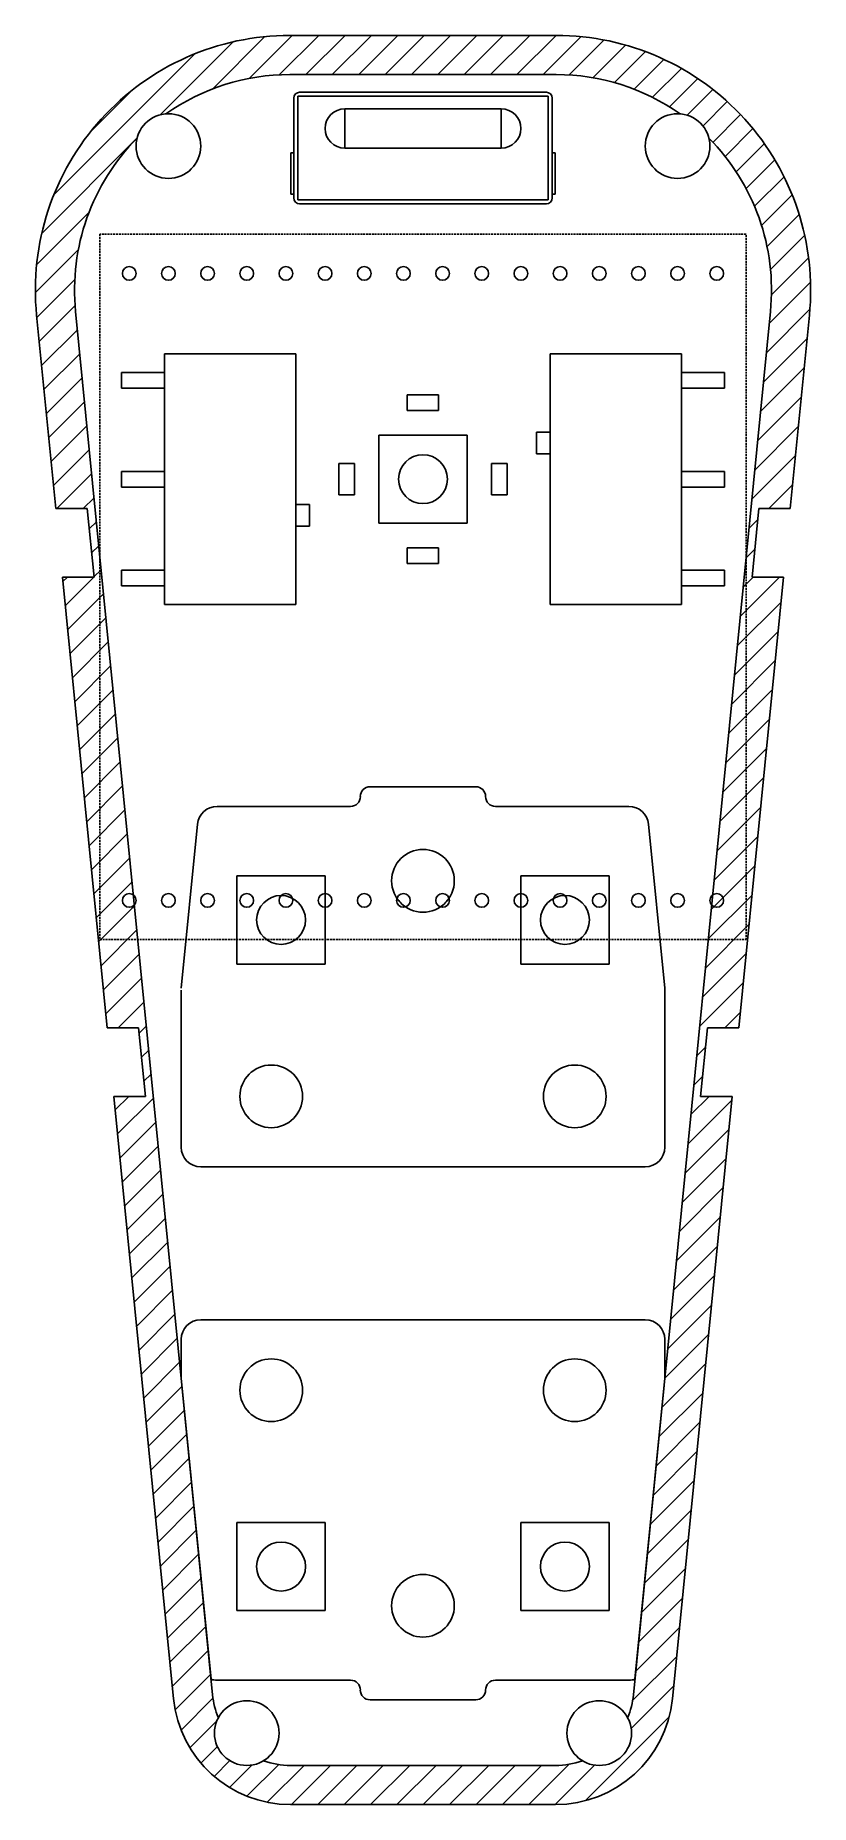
# Model space of a CAD drawing. Header units: millimetres. Extents: x -357 to 1202, y -1582 to 1973.
import ezdxf

# ---------------------------------------------------------------- set-up
doc = ezdxf.new("R2010")
doc.units = ezdxf.units.MM
doc.header["$LTSCALE"] = 15
doc.linetypes.add('DASHED', pattern=[19.05, 12.7, -6.35])
doc.layers.add('图层1', color=7, linetype='DASHED')

msp = doc.modelspace()

# ---------------------------------------------------------------- hatches: boundary and pattern name
h = msp.add_hatch()
h.set_pattern_fill('ANSI31', color=3, scale=11.811, style=0)
h.set_pattern_definition([(45, (-6113.554, -13103.106), (-26.51645, 26.51645), [])])
h.paths.add_polyline_path([(689.7, 1973.2, -0.443442), (1199, 1411), (1160.5, 1022.4), (1097.2, 1022.4), (1083.6, 884.6), (1146.9, 884.6), (1057.2, -20.9), (993.9, -20.9), (980.2, -158.7), (1043.5, -158.7), (923.6, -1369, -0.385577), (688.5, -1581.9), (155.6, -1581.9, -0.385577), (-79.5, -1369), (-199.4, -158.7), (-136.1, -158.7), (-149.8, -20.9), (-213.1, -20.9), (-302.8, 884.6), (-239.5, 884.6), (-253.1, 1022.4), (-316.4, 1022.4), (-354.9, 1411, -0.443442), (154.4, 1973.2)])
h.paths.add_polyline_path([(155.6, -1503.1, -0.087668), (101.6, -1493.6, -0.766689), (10.6, -1407.2, -0.075848), (-1.1, -1361.2), (-276.6, 1418.7, -0.223934), (-152.7, 1766.7, -0.321341), (-94.9, 1815.5, -0.154555), (154.4, 1894.5), (689.7, 1894.5, -0.154555), (939, 1815.5, -0.321341), (996.8, 1766.7, -0.223934), (1120.7, 1418.7), (845.2, -1361.2, -0.075848), (833.5, -1407.2, -0.766689), (742.5, -1493.6, -0.087668), (688.5, -1503.1)], flags=16)

# ---------------------------------------------------------------- linework, layer by layer
for p, q in [((154.4, 1973.2), (689.7, 1973.2)), ((170.1, 1851.2), (170.1, 1642.5)), ((674, 1851.2), (170.1, 1851.2)), ((174, 1859), (670.1, 1859)), ((674, 1642.5), (674, 1851.2)), ((162.2, 1646.5), (162.2, 1847.2)), ((264.6, 1746.8), (264.6, 1825.6)), ((264.6, 1825.6), (579.5, 1825.6)), ((579.5, 1746.8), (579.5, 1825.6)), ((681.9, 1847.2), (681.9, 1646.5)), ((579.5, 1746.8), (264.6, 1746.8)), ((156.3, 1654.3), (156.3, 1737)), ((156.3, 1737), (162.2, 1737)), ((681.9, 1737), (687.8, 1737)), ((687.8, 1737), (687.8, 1654.3)), ((162.2, 1654.3), (156.3, 1654.3)), ((170.1, 1642.5), (674, 1642.5)), ((687.8, 1654.3), (681.9, 1654.3)), ((670.1, 1634.6), (174, 1634.6)), ((-316.4, 1022.4), (-354.9, 1411)), ((1199, 1411), (1160.5, 1022.4)), ((-97.6, 1333.5), (-97.6, 829.5)), ((166.1, 1333.5), (-97.6, 1333.5)), ((166.1, 829.5), (166.1, 1333.5)), ((677.9, 1333.5), (677.9, 829.5)), ((941.7, 1333.5), (677.9, 1333.5)), ((941.7, 829.5), (941.7, 1333.5)), ((-184.3, 1264.6), (-184.3, 1296.1)), ((-97.6, 1296.1), (-184.3, 1296.1)), ((941.7, 1296.1), (1028.3, 1296.1)), ((1028.3, 1296.1), (1028.3, 1264.6)), ((-97.6, 1264.6), (-184.3, 1264.6)), ((390.5, 1250.8), (390.5, 1219.3)), ((453.5, 1250.8), (390.5, 1250.8)), ((453.5, 1219.3), (453.5, 1250.8)), ((941.7, 1264.6), (1028.3, 1264.6)), ((390.5, 1219.3), (453.5, 1219.3)), ((650.4, 1132.7), (650.4, 1176)), ((677.9, 1176), (650.4, 1176)), ((333.5, 1170.1), (333.5, 992.9)), ((510.6, 1170.1), (333.5, 1170.1)), ((510.6, 992.9), (510.6, 1170.1)), ((252.8, 1113), (252.8, 1050)), ((284.2, 1113), (252.8, 1113)), ((284.2, 1050), (284.2, 1113)), ((559.8, 1113), (559.8, 1050)), ((591.3, 1113), (559.8, 1113)), ((591.3, 1050), (591.3, 1113)), ((677.9, 1132.7), (650.4, 1132.7)), ((-184.3, 1065.7), (-184.3, 1097.2)), ((-97.6, 1097.2), (-184.3, 1097.2)), ((941.7, 1097.2), (1028.3, 1097.2)), ((1028.3, 1097.2), (1028.3, 1065.7)), ((-97.6, 1065.7), (-184.3, 1065.7)), ((252.8, 1050), (284.2, 1050)), ((559.8, 1050), (591.3, 1050)), ((941.7, 1065.7), (1028.3, 1065.7)), ((-316.4, 1022.4), (-253.1, 1022.4)), ((-253.1, 1022.4), (-239.5, 884.6)), ((166.1, 1030.3), (193.7, 1030.3)), ((193.7, 1030.3), (193.7, 987)), ((1083.6, 884.6), (1097.2, 1022.4)), ((1097.2, 1022.4), (1160.5, 1022.4)), ((166.1, 987), (193.7, 987)), ((333.5, 992.9), (510.6, 992.9)), ((390.5, 943.7), (390.5, 912.2)), ((453.5, 943.7), (390.5, 943.7)), ((453.5, 912.2), (453.5, 943.7)), ((-184.3, 866.9), (-184.3, 898.4)), ((-97.6, 898.4), (-184.3, 898.4)), ((390.5, 912.2), (453.5, 912.2)), ((941.7, 898.4), (1028.3, 898.4)), ((1028.3, 898.4), (1028.3, 866.9)), ((-213.1, -20.9), (-302.8, 884.6)), ((-239.5, 884.6), (-302.8, 884.6)), ((-97.6, 866.9), (-184.3, 866.9)), ((941.7, 866.9), (1028.3, 866.9)), ((1146.9, 884.6), (1057.2, -20.9)), ((1146.9, 884.6), (1083.6, 884.6)), ((-97.6, 829.5), (166.1, 829.5)), ((677.9, 829.5), (941.7, 829.5)), ((48, 284.2), (48, 107.1)), ((225.2, 284.2), (48, 284.2)), ((225.2, 107.1), (225.2, 284.2)), ((796.1, 284.2), (618.9, 284.2)), ((618.9, 284.2), (618.9, 107.1)), ((796.1, 107.1), (796.1, 284.2)), ((48, 107.1), (225.2, 107.1)), ((618.9, 107.1), (796.1, 107.1)), ((-213.1, -20.9), (-149.8, -20.9)), ((-149.8, -20.9), (-136.1, -158.7)), ((980.2, -158.7), (993.9, -20.9)), ((993.9, -20.9), (1057.2, -20.9)), ((-79.5, -1369), (-199.4, -158.7)), ((-136.1, -158.7), (-199.4, -158.7)), ((1043.5, -158.7), (923.6, -1369)), ((1043.5, -158.7), (980.2, -158.7)), ((225.2, -1015), (48, -1015)), ((48, -1015), (48, -1192.1)), ((225.2, -1192.1), (225.2, -1015)), ((796.1, -1015), (618.9, -1015)), ((618.9, -1015), (618.9, -1192.1)), ((796.1, -1192.1), (796.1, -1015)), ((48, -1192.1), (225.2, -1192.1)), ((618.9, -1192.1), (796.1, -1192.1)), ((688.5, -1581.9), (155.6, -1581.9))]:
    msp.add_line(p, q)
at = {"color": 1}
for p, q in [((154.4, 1894.5), (689.7, 1894.5)), ((-1.1, -1361.2), (-276.6, 1418.7)), ((1120.7, 1418.7), (845.2, -1361.2)), ((688.5, -1503.1), (155.6, -1503.1))]:
    msp.add_line(p, q, dxfattribs=at)
at = {"color": 2}
for p, q in [((528.3, 463.4), (315.7, 463.4)), ((276.4, 424), (7.9, 424)), ((836.2, 424), (567.7, 424)), ((-31.3, 388.5), (-64, 58.7)), ((908.1, 58.7), (875.4, 388.5)), ((-64.2, 54.8), (-64.2, -261)), ((908.3, -261), (908.3, 54.8)), ((-24.8, -300.4), (868.9, -300.4)), ((868.9, -607.5), (-24.8, -607.5)), ((-64.2, -646.9), (-64.2, -725.1)), ((908.3, -725.1), (908.3, -646.9)), ((-64.2, -725.1), (-4.2, -1330)), ((848.3, -1330), (908.3, -725.1)), ((7.9, -1331.9), (276.4, -1331.9)), ((567.7, -1331.9), (836.2, -1331.9)), ((315.7, -1371.3), (528.3, -1371.3))]:
    msp.add_line(p, q, dxfattribs=at)
for centre, radius in [((-89.8, 1750.8), 65), ((933.9, 1750.8), 65), ((422, 1081.5), 49.2), ((422, 274.4), 63), ((136.6, 195.7), 49.2), ((707.5, 195.7), 49.2), ((116.9, -158.7), 63), ((727.2, -158.7), 63), ((116.9, -749.2), 63), ((727.2, -749.2), 63), ((136.6, -1103.5), 49.2), ((707.5, -1103.5), 49.2), ((422, -1182.3), 63), ((67.7, -1438.2), 65), ((776.4, -1438.2), 65)]:
    msp.add_circle(centre, radius)
for centre in [(-168.5, 1494.9), (-89.8, 1494.9), (-11, 1494.9), (67.7, 1494.9), (146.5, 1494.9), (225.2, 1494.9), (303.9, 1494.9), (382.7, 1494.9), (461.4, 1494.9), (540.2, 1494.9), (618.9, 1494.9), (697.6, 1494.9), (776.4, 1494.9), (855.1, 1494.9), (933.9, 1494.9), (1012.6, 1494.9), (-168.5, 235), (-89.8, 235), (-11, 235), (67.7, 235), (146.5, 235), (225.2, 235), (303.9, 235), (382.7, 235), (461.4, 235), (540.2, 235), (618.9, 235), (697.6, 235), (776.4, 235), (855.1, 235), (933.9, 235), (1012.6, 235)]:
    msp.add_circle(centre, 13.8, dxfattribs=at)
for centre, radius, start, end in [((154.4, 1461.4), 511.8, 90, 185.6581), ((689.7, 1461.4), 511.8, 354.3419, 90), ((174, 1847.2), 11.8, 90, 180), ((670.1, 1847.2), 11.8, 0, 90), ((264.6, 1786.2), 39.4, 90, 270), ((579.5, 1786.2), 39.4, 270, 90), ((174, 1646.5), 11.8, 180, 270), ((670.1, 1646.5), 11.8, 270, 0), ((868.9, 54.8), 39.4, 0, 5.6581), ((155.6, -1345.7), 236.2, 185.6581, 270), ((688.5, -1345.7), 236.2, 270, 354.3419)]:
    msp.add_arc(centre, radius, start, end)
at = {"color": 1}
for centre, radius, start, end in [((154.4, 1461.4), 433.1, 90, 125.1434), ((689.7, 1461.4), 433.1, 54.8566, 90), ((154.4, 1461.4), 433.1, 135.1691, 185.6581), ((689.7, 1461.4), 433.1, 354.3419, 44.8309), ((155.6, -1345.7), 157.5, 185.6581, 203.008), ((688.5, -1345.7), 157.5, 336.992, 354.3419), ((155.6, -1345.7), 157.5, 249.9592, 270), ((688.5, -1345.7), 157.5, 270, 290.0408)]:
    msp.add_arc(centre, radius, start, end, dxfattribs=at)
at = {"color": 2}
for centre, radius, start, end in [((315.7, 443.7), 19.7, 90, 180), ((528.3, 443.7), 19.7, 360, 90), ((276.4, 443.7), 19.7, 270, 0), ((567.7, 443.7), 19.7, 180, 270), ((7.9, 384.6), 39.4, 90, 174.3419), ((836.2, 384.6), 39.4, 5.6581, 90), ((422, 274.4), 63, 213.4891, 236.3801), ((422, 274.4), 63, 303.6199, 326.5109), ((-24.8, -261), 39.4, 180, 270), ((868.9, -261), 39.4, 270, 0), ((-24.8, -646.9), 39.4, 90, 180), ((868.9, -646.9), 39.4, 360, 90), ((7.9, -1292.5), 39.4, 252.0799, 270), ((276.4, -1351.6), 19.7, 0, 90), ((567.7, -1351.6), 19.7, 90, 180), ((836.2, -1292.5), 39.4, 270, 287.9201), ((315.7, -1351.6), 19.7, 180, 270), ((528.3, -1351.6), 19.7, 270, 0)]:
    msp.add_arc(centre, radius, start, end, dxfattribs=at)
at = {"layer": '图层1', "color": 2, "ltscale": 0.02}
for p, q in [((-227.6, 1573.6), (-227.6, 156.3)), ((1071.6, 1573.6), (-227.6, 1573.6)), ((1071.6, 156.3), (1071.6, 1573.6)), ((-227.6, 156.3), (1071.6, 156.3))]:
    msp.add_line(p, q, dxfattribs=at)

doc.saveas('drawing.dxf')
